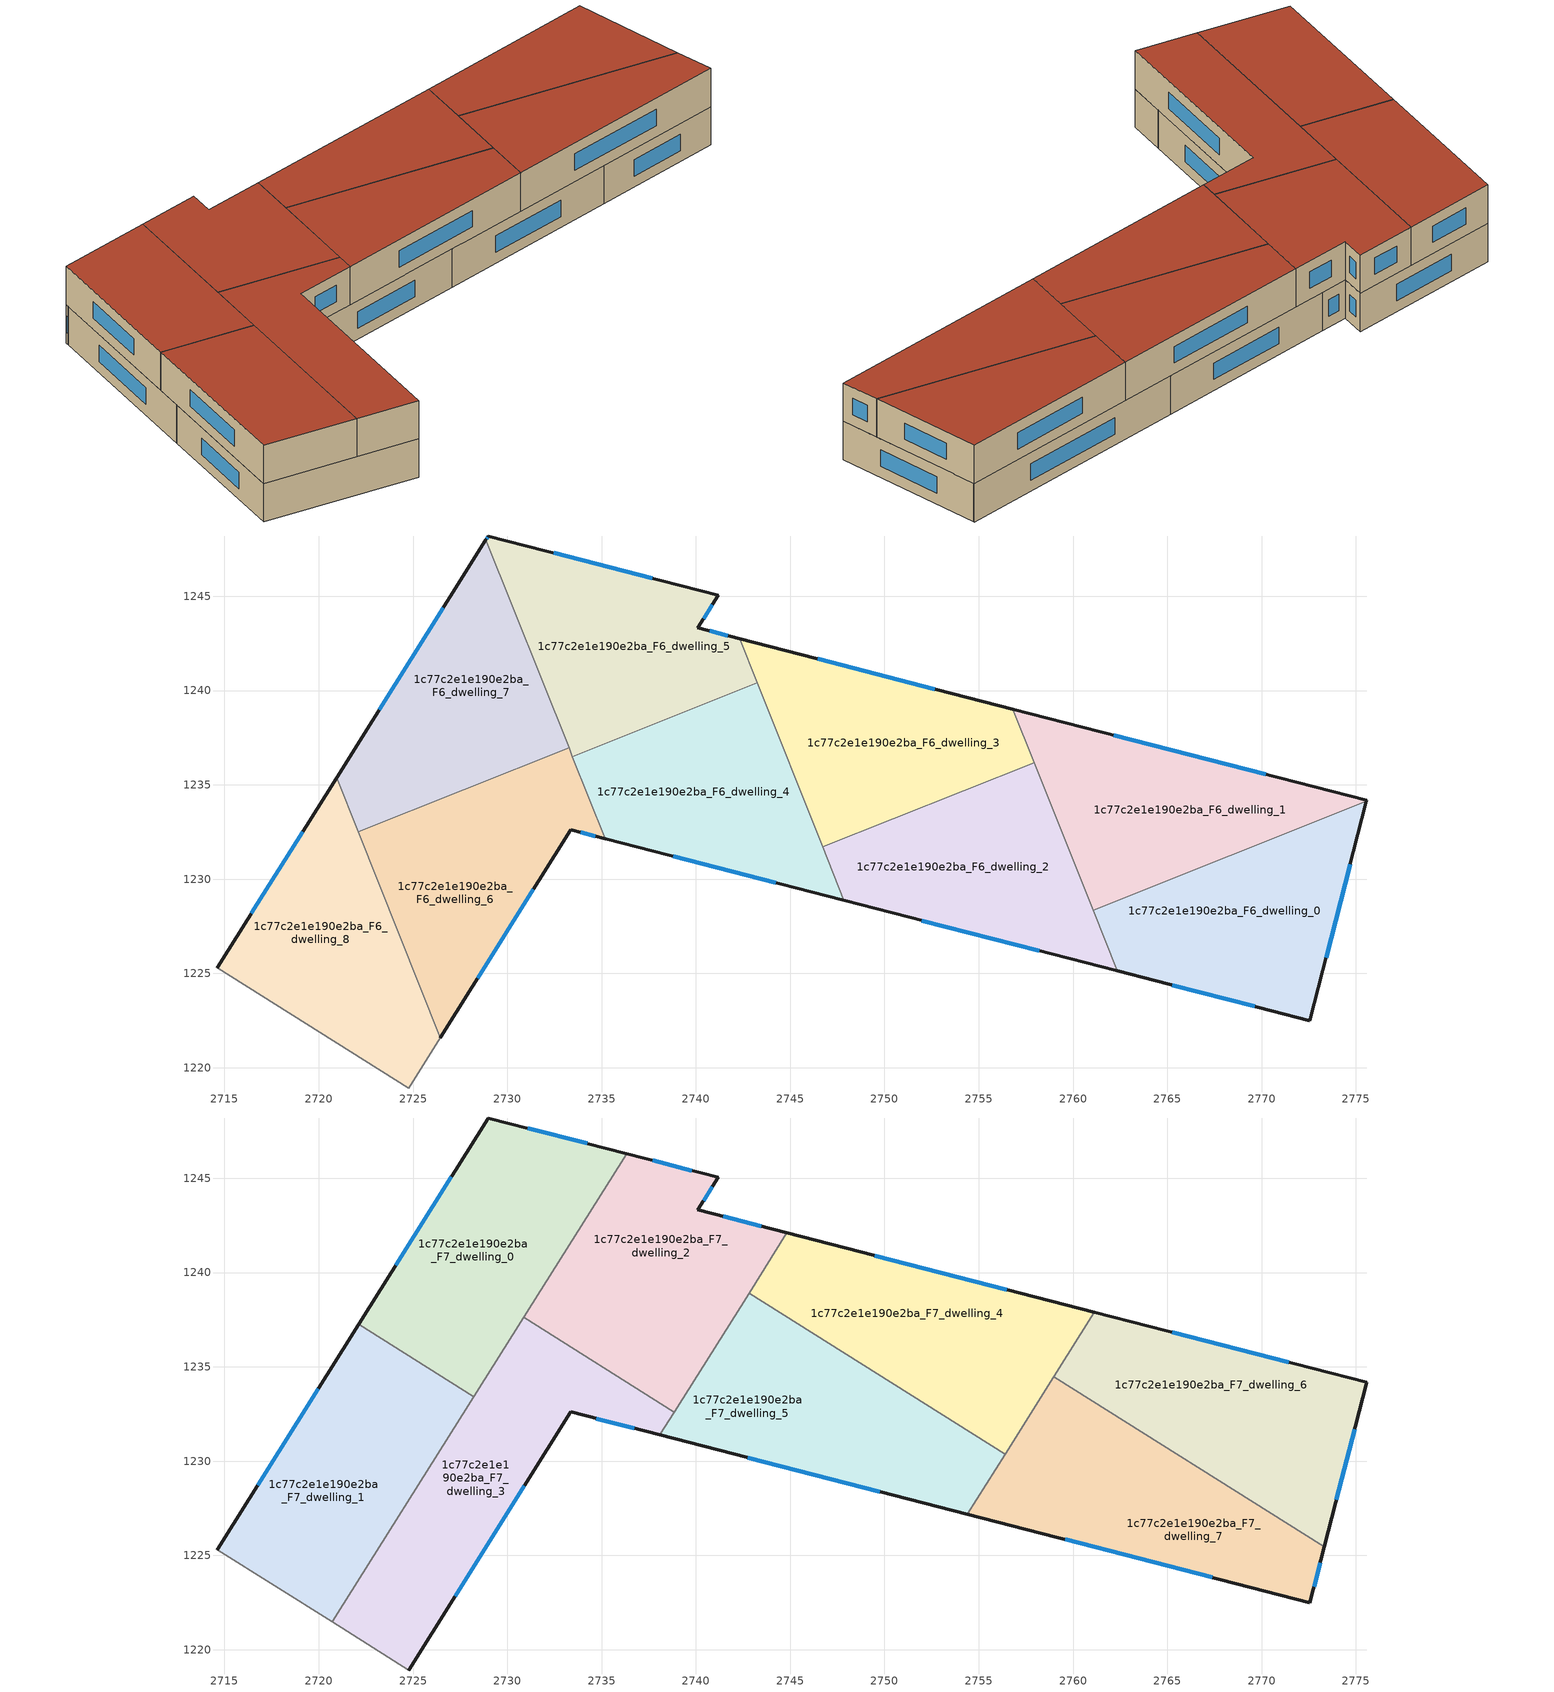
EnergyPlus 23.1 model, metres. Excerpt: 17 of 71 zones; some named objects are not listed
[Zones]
1c77c2e1e190e2ba_F6_dwelling_0
 floor to 1c77c2e1e190e2ba_F5_dwelling_0 (EU_floor_Construction): 2775.56,1234.12 2772.56,1222.5 2762.34,1225.14 2761.06,1228.34 z18
 wall outside (EU_wall_Construction): 2762.34,1225.14 2772.56,1222.5 2775.56,1234.12 z18:21
 wall to 1c77c2e1e190e2ba_F6_dwelling_1 (EU_wall_Construction): 2775.56,1234.12 2761.06,1228.34 z18:21
 wall to 1c77c2e1e190e2ba_F6_dwelling_2 (EU_wall_Construction): 2761.06,1228.34 2762.34,1225.14 z18:21
 window (EU_Window_Construction): 2773.42,1225.82 2774.7,1230.8 / 2765.26,1224.38 2769.64,1223.25 z18.86:20.14
1c77c2e1e190e2ba_F6_dwelling_1
 floor to 1c77c2e1e190e2ba_F5_dwelling_1 (EU_floor_Construction): 2775.57,1234.17 2775.56,1234.12 2761.06,1228.34 2756.81,1239.01 z18
 wall outside (EU_wall_Construction): 2775.56,1234.12 2775.57,1234.17 2756.81,1239.01 z18:21
 wall to 1c77c2e1e190e2ba_F6_dwelling_3 (EU_wall_Construction): 2756.81,1239.01 2757.94,1236.18 z18:21
 wall to 1c77c2e1e190e2ba_F6_dwelling_2 (EU_wall_Construction): 2757.94,1236.18 2761.06,1228.34 z18:21
 window (EU_Window_Construction): 2770.21,1235.55 2762.17,1237.63 z18.86:20.14
1c77c2e1e190e2ba_F6_dwelling_2
 floor to 1c77c2e1e190e2ba_F5_dwelling_2 (EU_floor_Construction): 2757.94,1236.18 2762.34,1225.14 2747.85,1228.87 2746.72,1231.71 z18
 wall outside (EU_wall_Construction): 2747.85,1228.87 2762.34,1225.14 z18:21
 wall to 1c77c2e1e190e2ba_F6_dwelling_3 (EU_wall_Construction): 2757.94,1236.18 2746.72,1231.71 z18:21
 wall to 1c77c2e1e190e2ba_F6_dwelling_4 (EU_wall_Construction): 2746.72,1231.71 2747.85,1228.87 z18:21
 window (EU_Window_Construction): 2751.99,1227.81 2758.2,1226.2 z18.86:20.14
1c77c2e1e190e2ba_F6_dwelling_3
 floor to 1c77c2e1e190e2ba_F5_dwelling_3 (EU_floor_Construction): 2756.81,1239.01 2757.94,1236.18 2746.72,1231.71 2742.31,1242.75 z18
 wall outside (EU_wall_Construction): 2756.81,1239.01 2742.31,1242.75 z18:21
 wall to 1c77c2e1e190e2ba_F6_dwelling_5 (EU_wall_Construction): 2742.31,1242.75 2743.25,1240.41 z18:21
 wall to 1c77c2e1e190e2ba_F6_dwelling_4 (EU_wall_Construction): 2743.25,1240.4 2746.72,1231.71 z18:21
 window (EU_Window_Construction): 2752.67,1240.08 2746.45,1241.68 z18.86:20.14
1c77c2e1e190e2ba_F6_dwelling_4
 floor to 1c77c2e1e190e2ba_F5_dwelling_4 (EU_floor_Construction): 2743.25,1240.41 2747.85,1228.87 2735.2,1232.13 2733.46,1236.5 z18
 wall outside (EU_wall_Construction): 2735.2,1232.13 2747.85,1228.87 z18:21
 wall to 1c77c2e1e190e2ba_F6_dwelling_5 (EU_wall_Construction): 2743.25,1240.41 2733.46,1236.5 z18:21
 wall to 1c77c2e1e190e2ba_F6_dwelling_6 (EU_wall_Construction): 2733.46,1236.5 2735.2,1232.13 z18:21
 window (EU_Window_Construction): 2738.81,1231.2 2744.23,1229.8 z18.86:20.14
1c77c2e1e190e2ba_F6_dwelling_5
 floor to 1c77c2e1e190e2ba_F5_dwelling_5 (EU_floor_Construction): 2741.18,1245.05 2740.1,1243.32 2742.31,1242.75 2743.25,1240.41 2733.46,1236.5 2728.87,1248 2728.99,1248.2 z18
 wall outside (EU_wall_Construction): 2742.31,1242.75 2740.1,1243.32 2741.18,1245.05 2728.99,1248.2 2728.87,1248 z18:21
 wall to 1c77c2e1e190e2ba_F6_dwelling_7 (EU_wall_Construction): 2728.87,1248 2733.27,1236.96 z18:21
 wall to 1c77c2e1e190e2ba_F6_dwelling_6 (EU_wall_Construction): 2733.27,1236.96 2733.46,1236.5 z18:21
 window (EU_Window_Construction): 2741.68,1242.91 2740.73,1243.16 / 2728.95,1248.14 2728.9,1248.06 / 2737.69,1245.95 2732.47,1247.3 / 2740.41,1243.82 2740.87,1244.56 z18.86:20.14
1c77c2e1e190e2ba_F6_dwelling_6
 floor to 1c77c2e1e190e2ba_F5_dwelling_6 (EU_floor_Construction): 2733.27,1236.96 2735.2,1232.13 2733.36,1232.61 2726.45,1221.59 2722.1,1232.5 z18
 wall outside (EU_wall_Construction): 2726.45,1221.59 2733.36,1232.61 2735.2,1232.13 z18:21
 wall to 1c77c2e1e190e2ba_F6_dwelling_7 (EU_wall_Construction): 2733.27,1236.96 2722.1,1232.5 z18:21
 wall to 1c77c2e1e190e2ba_F6_dwelling_8 (EU_wall_Construction): 2722.1,1232.5 2726.45,1221.59 z18:21
 window (EU_Window_Construction): 2733.89,1232.47 2734.67,1232.27 / 2728.42,1224.74 2731.39,1229.46 z18.86:20.14
1c77c2e1e190e2ba_F6_dwelling_7
 floor to 1c77c2e1e190e2ba_F5_dwelling_7 (EU_floor_Construction): 2728.87,1248 2733.27,1236.96 2722.1,1232.5 2720.95,1235.38 z18
 wall outside (EU_wall_Construction): 2728.87,1248 2720.95,1235.38 z18:21
 wall to 1c77c2e1e190e2ba_F6_dwelling_8 (EU_wall_Construction): 2720.95,1235.38 2722.1,1232.5 z18:21
 window (EU_Window_Construction): 2726.61,1244.4 2723.21,1238.99 z18.86:20.14
1c77c2e1e190e2ba_F6_dwelling_8
 floor to 1c77c2e1e190e2ba_F5_dwelling_8 (EU_floor_Construction): 2720.95,1235.38 2726.45,1221.59 2724.78,1218.92 2714.62,1225.3 z18
 wall outside (EU_wall_Construction): 2720.95,1235.38 2714.62,1225.3 z18:21
 wall adiabatic (EU_wall_Construction): 2714.62,1225.3 2724.78,1218.92 2726.45,1221.59 z18:21
 window (EU_Window_Construction): 2719.14,1232.5 2716.43,1228.18 z18.86:20.14
1c77c2e1e190e2ba_F7_dwelling_0
 floor to 1c77c2e1e190e2ba_F6_dwelling_7 (EU_floor_Construction): 2728.87,1248 2732.18,1239.71 2729.5,1235.45 2726.73,1234.35 2722.12,1237.24 z21
 floor to 1c77c2e1e190e2ba_F6_dwelling_5 (EU_floor_Construction): 2736.32,1246.3 2732.18,1239.71 2728.87,1248 2728.99,1248.2 z21
 floor to 1c77c2e1e190e2ba_F6_dwelling_6 (EU_floor_Construction): 2729.5,1235.45 2728.21,1233.41 2726.73,1234.35 z21
 wall outside (EU_wall_Construction): 2736.32,1246.3 2728.99,1248.2 2722.12,1237.25 z21:24
 wall to 1c77c2e1e190e2ba_F7_dwelling_1 (EU_wall_Construction): 2722.12,1237.25 2728.22,1233.41 z21:24
 wall to 1c77c2e1e190e2ba_F7_dwelling_2 (EU_wall_Construction): 2730.86,1237.62 2736.32,1246.3 z21:24
 wall to 1c77c2e1e190e2ba_F7_dwelling_3 (EU_wall_Construction): 2728.22,1233.41 2730.86,1237.62 z21:24
 window (EU_Window_Construction): 2727.03,1245.07 2724.08,1240.37 / 2734.23,1246.84 2731.08,1247.66 z21.86:23.14
 roof outside (EU_roof_Construction): 2728.22,1233.41 2736.32,1246.3 2728.99,1248.2 2722.12,1237.25 z24
1c77c2e1e190e2ba_F7_dwelling_1
 floor to 1c77c2e1e190e2ba_F6_dwelling_8 (EU_floor_Construction): 2720.95,1235.38 2724.25,1227.1 2720.71,1221.48 2714.62,1225.3 z21
 floor to 1c77c2e1e190e2ba_F6_dwelling_6 (EU_floor_Construction): 2728.21,1233.41 2724.25,1227.1 2722.1,1232.5 2726.73,1234.35 z21
 floor to 1c77c2e1e190e2ba_F6_dwelling_7 (EU_floor_Construction): 2726.73,1234.35 2722.1,1232.5 2720.95,1235.38 2722.12,1237.24 z21
 wall outside (EU_wall_Construction): 2722.12,1237.25 2714.62,1225.3 z21:24
 wall adiabatic (EU_wall_Construction): 2714.62,1225.3 2720.71,1221.48 z21:24
 wall to 1c77c2e1e190e2ba_F7_dwelling_3 (EU_wall_Construction): 2720.71,1221.48 2728.22,1233.41 z21:24
 window (EU_Window_Construction): 2719.97,1233.83 2716.76,1228.71 z21.86:23.14
 roof outside (EU_roof_Construction): 2720.71,1221.48 2728.22,1233.41 2722.12,1237.25 2714.62,1225.3 z24
1c77c2e1e190e2ba_F7_dwelling_2
 floor to 1c77c2e1e190e2ba_F6_dwelling_5 (EU_floor_Construction): 2741.18,1245.05 2740.1,1243.32 2742.31,1242.75 2743.25,1240.41 2733.46,1236.5 2732.18,1239.71 2736.32,1246.3 z21
 floor to 1c77c2e1e190e2ba_F6_dwelling_3 (EU_floor_Construction): 2744.83,1242.1 2743.45,1239.91 2742.31,1242.75 z21
 floor to 1c77c2e1e190e2ba_F6_dwelling_6 (EU_floor_Construction): 2733.27,1236.96 2733.73,1235.82 2732.44,1236.63 z21
 floor to 1c77c2e1e190e2ba_F6_dwelling_4 (EU_floor_Construction): 2743.25,1240.41 2743.45,1239.91 2738.85,1232.6 2733.73,1235.82 2733.46,1236.5 z21
 floor to 1c77c2e1e190e2ba_F6_dwelling_7 (EU_floor_Construction): 2732.18,1239.71 2733.27,1236.96 2732.44,1236.63 2730.86,1237.62 z21
 wall outside (EU_wall_Construction): 2744.83,1242.1 2740.1,1243.32 2741.18,1245.05 2736.32,1246.3 z21:24
 wall to 1c77c2e1e190e2ba_F7_dwelling_3 (EU_wall_Construction): 2730.86,1237.62 2738.85,1232.6 z21:24
 wall to 1c77c2e1e190e2ba_F7_dwelling_5 (EU_wall_Construction): 2738.85,1232.6 2742.82,1238.91 z21:24
 wall to 1c77c2e1e190e2ba_F7_dwelling_4 (EU_wall_Construction): 2742.82,1238.91 2744.83,1242.1 z21:24
 window (EU_Window_Construction): 2739.79,1245.41 2737.71,1245.95 / 2740.41,1243.82 2740.87,1244.56 / 2743.47,1242.45 2741.45,1242.97 z21.86:23.14
 roof outside (EU_roof_Construction): 2738.85,1232.6 2744.83,1242.1 2740.1,1243.32 2741.18,1245.05 2736.32,1246.3 2730.86,1237.62 z24
1c77c2e1e190e2ba_F7_dwelling_3
 floor to 1c77c2e1e190e2ba_F6_dwelling_6 (EU_floor_Construction): 2733.73,1235.82 2735.2,1232.14 2733.36,1232.61 2726.45,1221.59 2724.25,1227.1 2729.5,1235.45 2732.44,1236.63 z21
 floor to 1c77c2e1e190e2ba_F6_dwelling_8 (EU_floor_Construction): 2724.25,1227.1 2726.45,1221.59 2724.78,1218.92 2720.71,1221.48 z21
 floor to 1c77c2e1e190e2ba_F6_dwelling_7 (EU_floor_Construction): 2732.44,1236.63 2729.5,1235.45 2730.86,1237.62 z21
 floor to 1c77c2e1e190e2ba_F6_dwelling_4 (EU_floor_Construction): 2738.85,1232.6 2738.09,1231.39 2735.2,1232.14 2733.73,1235.82 z21
 wall outside (EU_wall_Construction): 2724.78,1218.92 2733.36,1232.61 2738.09,1231.39 z21:24
 wall adiabatic (EU_wall_Construction): 2720.71,1221.48 2724.78,1218.92 z21:24
 wall to 1c77c2e1e190e2ba_F7_dwelling_5 (EU_wall_Construction): 2738.09,1231.39 2738.85,1232.6 z21:24
 window (EU_Window_Construction): 2734.71,1232.26 2736.74,1231.74 / 2727.23,1222.83 2730.91,1228.7 z21.86:23.14
 roof outside (EU_roof_Construction): 2738.09,1231.39 2738.85,1232.6 2730.86,1237.62 2720.71,1221.48 2724.78,1218.92 2733.36,1232.61 z24
1c77c2e1e190e2ba_F7_dwelling_4
 floor to 1c77c2e1e190e2ba_F6_dwelling_3 (EU_floor_Construction): 2756.81,1239.01 2757.94,1236.18 2751.35,1233.55 2744.19,1238.05 2743.45,1239.91 2744.83,1242.1 z21
 floor to 1c77c2e1e190e2ba_F6_dwelling_2 (EU_floor_Construction): 2757.94,1236.18 2758.76,1234.12 2756.4,1230.38 2751.35,1233.55 z21
 floor to 1c77c2e1e190e2ba_F6_dwelling_4 (EU_floor_Construction): 2743.45,1239.91 2744.19,1238.05 2742.82,1238.91 z21
 floor to 1c77c2e1e190e2ba_F6_dwelling_1 (EU_floor_Construction): 2761.13,1237.9 2758.76,1234.12 2756.81,1239.01 z21
 wall outside (EU_wall_Construction): 2761.13,1237.9 2744.83,1242.1 z21:24
 wall to 1c77c2e1e190e2ba_F7_dwelling_5 (EU_wall_Construction): 2742.82,1238.91 2756.4,1230.38 z21:24
 wall to 1c77c2e1e190e2ba_F7_dwelling_7 (EU_wall_Construction): 2756.4,1230.38 2758.97,1234.47 z21:24
 wall to 1c77c2e1e190e2ba_F7_dwelling_6 (EU_wall_Construction): 2758.98,1234.47 2761.13,1237.9 z21:24
 window (EU_Window_Construction): 2756.47,1239.1 2749.48,1240.9 z21.86:23.14
 roof outside (EU_roof_Construction): 2756.4,1230.38 2761.13,1237.9 2744.83,1242.1 2742.82,1238.91 z24
1c77c2e1e190e2ba_F7_dwelling_5
 floor to 1c77c2e1e190e2ba_F6_dwelling_2 (EU_floor_Construction): 2756.4,1230.38 2754.4,1227.19 2747.85,1228.87 2746.72,1231.71 2751.35,1233.55 z21
 floor to 1c77c2e1e190e2ba_F6_dwelling_4 (EU_floor_Construction): 2744.19,1238.05 2747.85,1228.87 2738.09,1231.39 2742.82,1238.91 z21
 floor to 1c77c2e1e190e2ba_F6_dwelling_3 (EU_floor_Construction): 2751.35,1233.55 2746.72,1231.71 2744.19,1238.05 z21
 wall outside (EU_wall_Construction): 2738.09,1231.39 2754.4,1227.18 z21:24
 wall to 1c77c2e1e190e2ba_F7_dwelling_7 (EU_wall_Construction): 2754.4,1227.18 2756.4,1230.37 z21:24
 window (EU_Window_Construction): 2742.75,1230.19 2749.74,1228.39 z21.86:23.14
 roof outside (EU_roof_Construction): 2754.4,1227.18 2756.4,1230.38 2742.82,1238.91 2738.09,1231.39 z24
1c77c2e1e190e2ba_F7_dwelling_6
 floor to 1c77c2e1e190e2ba_F6_dwelling_1 (EU_floor_Construction): 2775.57,1234.17 2775.56,1234.12 2765.75,1230.21 2758.97,1234.47 2761.13,1237.9 z21
 floor to 1c77c2e1e190e2ba_F6_dwelling_0 (EU_floor_Construction): 2775.56,1234.12 2773.32,1225.45 2765.75,1230.21 z21
 wall outside (EU_wall_Construction): 2773.32,1225.45 2775.57,1234.17 2761.13,1237.9 z21:24
 wall to 1c77c2e1e190e2ba_F7_dwelling_7 (EU_wall_Construction): 2758.97,1234.47 2773.32,1225.45 z21:24
 window (EU_Window_Construction): 2771.45,1235.24 2765.26,1236.83 / 2773.97,1227.94 2774.93,1231.68 z21.86:23.14
 roof outside (EU_roof_Construction): 2773.32,1225.45 2775.57,1234.17 2761.13,1237.9 2758.97,1234.47 z24
1c77c2e1e190e2ba_F7_dwelling_7
 floor to 1c77c2e1e190e2ba_F6_dwelling_0 (EU_floor_Construction): 2773.32,1225.45 2772.56,1222.5 2762.34,1225.14 2761.06,1228.34 2765.75,1230.21 z21
 floor to 1c77c2e1e190e2ba_F6_dwelling_2 (EU_floor_Construction): 2758.76,1234.12 2762.34,1225.14 2754.4,1227.19 z21
 floor to 1c77c2e1e190e2ba_F6_dwelling_1 (EU_floor_Construction): 2765.75,1230.21 2761.06,1228.34 2758.76,1234.12 2758.97,1234.47 z21
 wall outside (EU_wall_Construction): 2754.4,1227.18 2772.56,1222.5 2773.32,1225.45 z21:24
 window (EU_Window_Construction): 2772.78,1223.34 2773.11,1224.61 / 2759.59,1225.85 2767.37,1223.84 z21.86:23.14
 roof outside (EU_roof_Construction): 2772.56,1222.5 2773.32,1225.45 2758.97,1234.47 2754.4,1227.18 z24
[Building]
EU S2 Campaign: North Axis=0; Terrain=City; Solar Distribution=FullExterior
[Site:Location]
Helsinki-Vantaa.AP: Latitude=60.317; Longitude=24.963; Time Zone=2; Elevation=54.6
[SizingPeriod:WeatherFileDays]
AnnualSizingPeriod: Begin Month=1; Begin Day of Month=1; End Month=12; End Day of Month=31; Day of Week for Start Day=Monday; Use Weather File Daylight Saving Period=No; Use Weather File Rain and Snow Indicators=No
[MATERIAL]
EU_InternalMass_Material: Roughness=MediumRough; Thickness=0.1; Conductivity=1; Density=1800; Specific Heat=900; Thermal Absorptance=0.9; Solar Absorptance=0.7; Visible Absorptance=0.7
[MATERIAL:NOMASS] Roughness=MediumRough; Thermal Absorptance=0.9; Solar Absorptance=0.7; Visible Absorptance=0.7
Name | Thermal Resistance
EU_wall_NoMass | 5.91765
EU_roof_NoMass | 11.1778
EU_floor_NoMass | 6.2875
[WINDOWMATERIAL:SIMPLEGLAZINGSYSTEM]
EU_Window_SimpleGlazing: UFactor=0.994035; Solar Heat Gain Coefficient=0.7; Visible Transmittance=0.7
[CONSTRUCTION]
EU_wall_Construction: EU_wall_NoMass
EU_roof_Construction: EU_roof_NoMass
EU_floor_Construction: EU_floor_NoMass
EU_Window_Construction: EU_Window_SimpleGlazing
EU_InternalMass_Construction: EU_InternalMass_Material
[ZONE] Type=1; Multiplier=1; Ceiling Height=autocalculate; Floor Area=autocalculate; Part of Total Floor Area=Yes
Name | Volume
1c77c2e1e190e2ba_F6_dwelling_0 | 270.63
1c77c2e1e190e2ba_F7_dwelling_0 | 304.469
1c77c2e1e190e2ba_F6_dwelling_1 | 270.594
1c77c2e1e190e2ba_F7_dwelling_1 | 304.459
1c77c2e1e190e2ba_F6_dwelling_2; 1c77c2e1e190e2ba_F6_dwelling_5 | 270.639
1c77c2e1e190e2ba_F7_dwelling_2 | 304.471
1c77c2e1e190e2ba_F6_dwelling_3 | 270.628
1c77c2e1e190e2ba_F7_dwelling_3; 1c77c2e1e190e2ba_F7_dwelling_5 | 304.475
1c77c2e1e190e2ba_F6_dwelling_4 | 270.652
1c77c2e1e190e2ba_F7_dwelling_4 | 304.444
1c77c2e1e190e2ba_F6_dwelling_6 | 270.593
1c77c2e1e190e2ba_F7_dwelling_6 | 304.422
1c77c2e1e190e2ba_F6_dwelling_7 | 270.625
1c77c2e1e190e2ba_F7_dwelling_7 | 304.461
1c77c2e1e190e2ba_F6_dwelling_8 | 270.643
[INTERNALMASS] Construction=EU_InternalMass_Construction
Name | Zone or ZoneList | Surface Area
1c77c2e1e190e2ba_F6_dwelling_0_EU_InternalMass | 1c77c2e1e190e2ba_F6_dwelling_0 | 90.2136
1c77c2e1e190e2ba_F6_dwelling_1_EU_InternalMass | 1c77c2e1e190e2ba_F6_dwelling_1 | 90.1972
1c77c2e1e190e2ba_F6_dwelling_2_EU_InternalMass | 1c77c2e1e190e2ba_F6_dwelling_2 | 90.2136
1c77c2e1e190e2ba_F6_dwelling_3_EU_InternalMass | 1c77c2e1e190e2ba_F6_dwelling_3 | 90.2086
1c77c2e1e190e2ba_F6_dwelling_4_EU_InternalMass | 1c77c2e1e190e2ba_F6_dwelling_4 | 90.2159
1c77c2e1e190e2ba_F6_dwelling_5_EU_InternalMass | 1c77c2e1e190e2ba_F6_dwelling_5 | 90.2165
1c77c2e1e190e2ba_F6_dwelling_6_EU_InternalMass | 1c77c2e1e190e2ba_F6_dwelling_6 | 90.1992
1c77c2e1e190e2ba_F6_dwelling_7_EU_InternalMass | 1c77c2e1e190e2ba_F6_dwelling_7 | 90.2086
1c77c2e1e190e2ba_F6_dwelling_8_EU_InternalMass | 1c77c2e1e190e2ba_F6_dwelling_8 | 90.2142
1c77c2e1e190e2ba_F7_dwelling_0_EU_InternalMass | 1c77c2e1e190e2ba_F7_dwelling_0 | 101.49
1c77c2e1e190e2ba_F7_dwelling_1_EU_InternalMass | 1c77c2e1e190e2ba_F7_dwelling_1 | 101.486
1c77c2e1e190e2ba_F7_dwelling_2_EU_InternalMass | 1c77c2e1e190e2ba_F7_dwelling_2 | 101.49
1c77c2e1e190e2ba_F7_dwelling_3_EU_InternalMass | 1c77c2e1e190e2ba_F7_dwelling_3 | 101.491
1c77c2e1e190e2ba_F7_dwelling_4_EU_InternalMass | 1c77c2e1e190e2ba_F7_dwelling_4 | 101.481
1c77c2e1e190e2ba_F7_dwelling_5_EU_InternalMass | 1c77c2e1e190e2ba_F7_dwelling_5 | 101.492
1c77c2e1e190e2ba_F7_dwelling_6_EU_InternalMass | 1c77c2e1e190e2ba_F7_dwelling_6 | 101.475
1c77c2e1e190e2ba_F7_dwelling_7_EU_InternalMass | 1c77c2e1e190e2ba_F7_dwelling_7 | 101.487
[OTHEREQUIPMENT] Fuel Type=Electricity; Design Level Calculation Method=Watts/Area; Power per Zone Floor Area=1; Fraction Latent=0; Fraction Radiant=0; Fraction Lost=0; Carbon Dioxide Generation Rate=0; EndUse Subcategory=EU_Step8_InternalGains
Name | Zone or ZoneList or Space or SpaceList | Schedule
EU_Step8_InternalGain_1c77c2e1e190e2ba_F6_dwelling_0_f000 | 1c77c2e1e190e2ba_F6_dwelling_0 | EU_Step8_GainSchedule_1c77c2e1e190e2ba_F6_dwelling_0_f000
EU_Step8_InternalGain_1c77c2e1e190e2ba_F6_dwelling_1_f000 | 1c77c2e1e190e2ba_F6_dwelling_1 | EU_Step8_GainSchedule_1c77c2e1e190e2ba_F6_dwelling_1_f000
EU_Step8_InternalGain_1c77c2e1e190e2ba_F6_dwelling_2_f000 | 1c77c2e1e190e2ba_F6_dwelling_2 | EU_Step8_GainSchedule_1c77c2e1e190e2ba_F6_dwelling_2_f000
EU_Step8_InternalGain_1c77c2e1e190e2ba_F6_dwelling_3_f000 | 1c77c2e1e190e2ba_F6_dwelling_3 | EU_Step8_GainSchedule_1c77c2e1e190e2ba_F6_dwelling_3_f000
EU_Step8_InternalGain_1c77c2e1e190e2ba_F6_dwelling_4_f000 | 1c77c2e1e190e2ba_F6_dwelling_4 | EU_Step8_GainSchedule_1c77c2e1e190e2ba_F6_dwelling_4_f000
EU_Step8_InternalGain_1c77c2e1e190e2ba_F6_dwelling_5_f000 | 1c77c2e1e190e2ba_F6_dwelling_5 | EU_Step8_GainSchedule_1c77c2e1e190e2ba_F6_dwelling_5_f000
EU_Step8_InternalGain_1c77c2e1e190e2ba_F6_dwelling_6_f000 | 1c77c2e1e190e2ba_F6_dwelling_6 | EU_Step8_GainSchedule_1c77c2e1e190e2ba_F6_dwelling_6_f000
EU_Step8_InternalGain_1c77c2e1e190e2ba_F6_dwelling_7_f000 | 1c77c2e1e190e2ba_F6_dwelling_7 | EU_Step8_GainSchedule_1c77c2e1e190e2ba_F6_dwelling_7_f000
EU_Step8_InternalGain_1c77c2e1e190e2ba_F6_dwelling_8_f000 | 1c77c2e1e190e2ba_F6_dwelling_8 | EU_Step8_GainSchedule_1c77c2e1e190e2ba_F6_dwelling_8_f000
EU_Step8_InternalGain_1c77c2e1e190e2ba_F7_dwelling_0_f000 | 1c77c2e1e190e2ba_F7_dwelling_0 | EU_Step8_GainSchedule_1c77c2e1e190e2ba_F7_dwelling_0_f000
EU_Step8_InternalGain_1c77c2e1e190e2ba_F7_dwelling_1_f000 | 1c77c2e1e190e2ba_F7_dwelling_1 | EU_Step8_GainSchedule_1c77c2e1e190e2ba_F7_dwelling_1_f000
EU_Step8_InternalGain_1c77c2e1e190e2ba_F7_dwelling_2_f000 | 1c77c2e1e190e2ba_F7_dwelling_2 | EU_Step8_GainSchedule_1c77c2e1e190e2ba_F7_dwelling_2_f000
EU_Step8_InternalGain_1c77c2e1e190e2ba_F7_dwelling_3_f000 | 1c77c2e1e190e2ba_F7_dwelling_3 | EU_Step8_GainSchedule_1c77c2e1e190e2ba_F7_dwelling_3_f000
EU_Step8_InternalGain_1c77c2e1e190e2ba_F7_dwelling_4_f000 | 1c77c2e1e190e2ba_F7_dwelling_4 | EU_Step8_GainSchedule_1c77c2e1e190e2ba_F7_dwelling_4_f000
EU_Step8_InternalGain_1c77c2e1e190e2ba_F7_dwelling_5_f000 | 1c77c2e1e190e2ba_F7_dwelling_5 | EU_Step8_GainSchedule_1c77c2e1e190e2ba_F7_dwelling_5_f000
EU_Step8_InternalGain_1c77c2e1e190e2ba_F7_dwelling_6_f000 | 1c77c2e1e190e2ba_F7_dwelling_6 | EU_Step8_GainSchedule_1c77c2e1e190e2ba_F7_dwelling_6_f000
EU_Step8_InternalGain_1c77c2e1e190e2ba_F7_dwelling_7_f000 | 1c77c2e1e190e2ba_F7_dwelling_7 | EU_Step8_GainSchedule_1c77c2e1e190e2ba_F7_dwelling_7_f000
[ZONEVENTILATION:DESIGNFLOWRATE] Schedule=EU_AlwaysOn; Design Flow Rate Calculation Method=AirChanges/Hour; Air Changes per Hour=0.596421; Ventilation Type=Natural; Fan Pressure Rise=0; Fan Total Efficiency=1; Constant Term Coefficient=1; Temperature Term Coefficient=0; Velocity Term Coefficient=0; Velocity Squared Term Coefficient=0; Minimum Indoor Temperature=-100; Maximum Indoor Temperature=100; Delta Temperature=-100; Minimum Outdoor Temperature=-100; Maximum Outdoor Temperature=100; Maximum Wind Speed=40
Name | Zone or ZoneList or Space or SpaceList
EU_ConstantAir_1c77c2e1e190e2ba_F6_dwelling_0 | 1c77c2e1e190e2ba_F6_dwelling_0
EU_ConstantAir_1c77c2e1e190e2ba_F6_dwelling_1 | 1c77c2e1e190e2ba_F6_dwelling_1
EU_ConstantAir_1c77c2e1e190e2ba_F6_dwelling_2 | 1c77c2e1e190e2ba_F6_dwelling_2
EU_ConstantAir_1c77c2e1e190e2ba_F6_dwelling_3 | 1c77c2e1e190e2ba_F6_dwelling_3
EU_ConstantAir_1c77c2e1e190e2ba_F6_dwelling_4 | 1c77c2e1e190e2ba_F6_dwelling_4
EU_ConstantAir_1c77c2e1e190e2ba_F6_dwelling_5 | 1c77c2e1e190e2ba_F6_dwelling_5
EU_ConstantAir_1c77c2e1e190e2ba_F6_dwelling_6 | 1c77c2e1e190e2ba_F6_dwelling_6
EU_ConstantAir_1c77c2e1e190e2ba_F6_dwelling_7 | 1c77c2e1e190e2ba_F6_dwelling_7
EU_ConstantAir_1c77c2e1e190e2ba_F6_dwelling_8 | 1c77c2e1e190e2ba_F6_dwelling_8
EU_ConstantAir_1c77c2e1e190e2ba_F7_dwelling_0 | 1c77c2e1e190e2ba_F7_dwelling_0
EU_ConstantAir_1c77c2e1e190e2ba_F7_dwelling_1 | 1c77c2e1e190e2ba_F7_dwelling_1
EU_ConstantAir_1c77c2e1e190e2ba_F7_dwelling_2 | 1c77c2e1e190e2ba_F7_dwelling_2
EU_ConstantAir_1c77c2e1e190e2ba_F7_dwelling_3 | 1c77c2e1e190e2ba_F7_dwelling_3
EU_ConstantAir_1c77c2e1e190e2ba_F7_dwelling_4 | 1c77c2e1e190e2ba_F7_dwelling_4
EU_ConstantAir_1c77c2e1e190e2ba_F7_dwelling_5 | 1c77c2e1e190e2ba_F7_dwelling_5
EU_ConstantAir_1c77c2e1e190e2ba_F7_dwelling_6 | 1c77c2e1e190e2ba_F7_dwelling_6
EU_ConstantAir_1c77c2e1e190e2ba_F7_dwelling_7 | 1c77c2e1e190e2ba_F7_dwelling_7
[HVACTEMPLATE:ZONE:IDEALLOADSAIRSYSTEM] System Availability Schedule=EU_AlwaysOn; Maximum Heating Supply Air Temperature=50; Minimum Cooling Supply Air Temperature=13; Maximum Heating Supply Air Humidity Ratio=0.0156; Minimum Cooling Supply Air Humidity Ratio=0.0077; Heating Limit=NoLimit; Cooling Limit=NoLimit; Heating Availability Schedule=EU_AlwaysOn; Cooling Availability Schedule=EU_CoolingOff; Dehumidification Control Type=ConstantSensibleHeatRatio; Cooling Sensible Heat Ratio=0.7; Dehumidification Setpoint=60; Humidification Control Type=None; Humidification Setpoint=30; Outdoor Air Method=None; Outdoor Air Flow Rate per Person=0.00944; Outdoor Air Flow Rate per Zone Floor Area=0; Outdoor Air Flow Rate per Zone=0; Demand Controlled Ventilation Type=None; Outdoor Air Economizer Type=NoEconomizer; Heat Recovery Type=None; Sensible Heat Recovery Effectiveness=0.7; Latent Heat Recovery Effectiveness=0.65
Name | Template Thermostat
1c77c2e1e190e2ba_F6_dwelling_0 | EU_HeatOnly_1c77c2e1e190e2ba_F6_dwelling_0
1c77c2e1e190e2ba_F6_dwelling_1 | EU_HeatOnly_1c77c2e1e190e2ba_F6_dwelling_1
1c77c2e1e190e2ba_F6_dwelling_2 | EU_HeatOnly_1c77c2e1e190e2ba_F6_dwelling_2
1c77c2e1e190e2ba_F6_dwelling_3 | EU_HeatOnly_1c77c2e1e190e2ba_F6_dwelling_3
1c77c2e1e190e2ba_F6_dwelling_4 | EU_HeatOnly_1c77c2e1e190e2ba_F6_dwelling_4
1c77c2e1e190e2ba_F6_dwelling_5 | EU_HeatOnly_1c77c2e1e190e2ba_F6_dwelling_5
1c77c2e1e190e2ba_F6_dwelling_6 | EU_HeatOnly_1c77c2e1e190e2ba_F6_dwelling_6
1c77c2e1e190e2ba_F6_dwelling_7 | EU_HeatOnly_1c77c2e1e190e2ba_F6_dwelling_7
1c77c2e1e190e2ba_F6_dwelling_8 | EU_HeatOnly_1c77c2e1e190e2ba_F6_dwelling_8
1c77c2e1e190e2ba_F7_dwelling_0 | EU_HeatOnly_1c77c2e1e190e2ba_F7_dwelling_0
1c77c2e1e190e2ba_F7_dwelling_1 | EU_HeatOnly_1c77c2e1e190e2ba_F7_dwelling_1
1c77c2e1e190e2ba_F7_dwelling_2 | EU_HeatOnly_1c77c2e1e190e2ba_F7_dwelling_2
1c77c2e1e190e2ba_F7_dwelling_3 | EU_HeatOnly_1c77c2e1e190e2ba_F7_dwelling_3
1c77c2e1e190e2ba_F7_dwelling_4 | EU_HeatOnly_1c77c2e1e190e2ba_F7_dwelling_4
1c77c2e1e190e2ba_F7_dwelling_5 | EU_HeatOnly_1c77c2e1e190e2ba_F7_dwelling_5
1c77c2e1e190e2ba_F7_dwelling_6 | EU_HeatOnly_1c77c2e1e190e2ba_F7_dwelling_6
1c77c2e1e190e2ba_F7_dwelling_7 | EU_HeatOnly_1c77c2e1e190e2ba_F7_dwelling_7
[SIZING:ZONE] Zone Cooling Design Supply Air Temperature Input Method=SupplyAirTemperature; Zone Cooling Design Supply Air Temperature=13; Zone Heating Design Supply Air Temperature Input Method=SupplyAirTemperature; Zone Heating Design Supply Air Temperature=50; Zone Cooling Design Supply Air Humidity Ratio=0.008; Zone Heating Design Supply Air Humidity Ratio=0.008; Cooling Design Air Flow Method=DesignDay; Cooling Design Air Flow Rate=0; Cooling Minimum Air Flow per Zone Floor Area=0.000762; Cooling Minimum Air Flow=0; Cooling Minimum Air Flow Fraction=0.2; Heating Design Air Flow Method=DesignDay; Heating Design Air Flow Rate=0; Heating Maximum Air Flow per Zone Floor Area=0.002032; Heating Maximum Air Flow=0.141576; Heating Maximum Air Flow Fraction=0.3; Account for Dedicated Outdoor Air System=No; Dedicated Outdoor Air System Control Strategy=NeutralSupplyAir; Dedicated Outdoor Air Low Setpoint Temperature for Design=autosize; Dedicated Outdoor Air High Setpoint Temperature for Design=autosize; Zone Load Sizing Method=Sensible Load Only No Latent Load; Zone Latent Cooling Design Supply Air Humidity Ratio Input Method=HumidityRatioDifference; Zone Cooling Design Supply Air Humidity Ratio Difference=0.005; Zone Latent Heating Design Supply Air Humidity Ratio Input Method=HumidityRatioDifference; Zone Humidification Design Supply Air Humidity Ratio Difference=0.005
1c77c2e1e190e2ba_F6_dwelling_0; 1c77c2e1e190e2ba_F6_dwelling_1; 1c77c2e1e190e2ba_F6_dwelling_2; 1c77c2e1e190e2ba_F6_dwelling_3; 1c77c2e1e190e2ba_F6_dwelling_4; 1c77c2e1e190e2ba_F6_dwelling_5; 1c77c2e1e190e2ba_F6_dwelling_6; 1c77c2e1e190e2ba_F6_dwelling_7; 1c77c2e1e190e2ba_F6_dwelling_8; 1c77c2e1e190e2ba_F7_dwelling_0; 1c77c2e1e190e2ba_F7_dwelling_1; 1c77c2e1e190e2ba_F7_dwelling_2; 1c77c2e1e190e2ba_F7_dwelling_3; 1c77c2e1e190e2ba_F7_dwelling_4; 1c77c2e1e190e2ba_F7_dwelling_5; 1c77c2e1e190e2ba_F7_dwelling_6; 1c77c2e1e190e2ba_F7_dwelling_7
[SCHEDULE:CONSTANT]
Name | Hourly Value
EU_AlwaysOn | 1
EU_CoolingOff | 0
[SCHEDULE:FILE] Column Number=1; Rows to Skip at Top=0; Number of Hours of Data=8760; Column Separator=Comma; Interpolate to Timestep=No; Minutes per Item=60; Adjust Schedule for Daylight Savings=Yes
Name | File
EU_Step8_GainSchedule_1c77c2e1e190e2ba_F6_dwelling_0_f000 | ../../schedules/1c77c2e1e190e2ba/1c77c2e1e190e2ba_F6_dwelling_0_f000_gain.csv
EU_Step8_GainSchedule_1c77c2e1e190e2ba_F6_dwelling_1_f000 | ../../schedules/1c77c2e1e190e2ba/1c77c2e1e190e2ba_F6_dwelling_1_f000_gain.csv
EU_Step8_GainSchedule_1c77c2e1e190e2ba_F6_dwelling_2_f000 | ../../schedules/1c77c2e1e190e2ba/1c77c2e1e190e2ba_F6_dwelling_2_f000_gain.csv
EU_Step8_GainSchedule_1c77c2e1e190e2ba_F6_dwelling_3_f000 | ../../schedules/1c77c2e1e190e2ba/1c77c2e1e190e2ba_F6_dwelling_3_f000_gain.csv
EU_Step8_GainSchedule_1c77c2e1e190e2ba_F6_dwelling_4_f000 | ../../schedules/1c77c2e1e190e2ba/1c77c2e1e190e2ba_F6_dwelling_4_f000_gain.csv
EU_Step8_GainSchedule_1c77c2e1e190e2ba_F6_dwelling_5_f000 | ../../schedules/1c77c2e1e190e2ba/1c77c2e1e190e2ba_F6_dwelling_5_f000_gain.csv
EU_Step8_GainSchedule_1c77c2e1e190e2ba_F6_dwelling_6_f000 | ../../schedules/1c77c2e1e190e2ba/1c77c2e1e190e2ba_F6_dwelling_6_f000_gain.csv
EU_Step8_GainSchedule_1c77c2e1e190e2ba_F6_dwelling_7_f000 | ../../schedules/1c77c2e1e190e2ba/1c77c2e1e190e2ba_F6_dwelling_7_f000_gain.csv
EU_Step8_GainSchedule_1c77c2e1e190e2ba_F6_dwelling_8_f000 | ../../schedules/1c77c2e1e190e2ba/1c77c2e1e190e2ba_F6_dwelling_8_f000_gain.csv
EU_Step8_GainSchedule_1c77c2e1e190e2ba_F7_dwelling_0_f000 | ../../schedules/1c77c2e1e190e2ba/1c77c2e1e190e2ba_F7_dwelling_0_f000_gain.csv
EU_Step8_GainSchedule_1c77c2e1e190e2ba_F7_dwelling_1_f000 | ../../schedules/1c77c2e1e190e2ba/1c77c2e1e190e2ba_F7_dwelling_1_f000_gain.csv
EU_Step8_GainSchedule_1c77c2e1e190e2ba_F7_dwelling_2_f000 | ../../schedules/1c77c2e1e190e2ba/1c77c2e1e190e2ba_F7_dwelling_2_f000_gain.csv
EU_Step8_GainSchedule_1c77c2e1e190e2ba_F7_dwelling_3_f000 | ../../schedules/1c77c2e1e190e2ba/1c77c2e1e190e2ba_F7_dwelling_3_f000_gain.csv
EU_Step8_GainSchedule_1c77c2e1e190e2ba_F7_dwelling_4_f000 | ../../schedules/1c77c2e1e190e2ba/1c77c2e1e190e2ba_F7_dwelling_4_f000_gain.csv
EU_Step8_GainSchedule_1c77c2e1e190e2ba_F7_dwelling_5_f000 | ../../schedules/1c77c2e1e190e2ba/1c77c2e1e190e2ba_F7_dwelling_5_f000_gain.csv
EU_Step8_GainSchedule_1c77c2e1e190e2ba_F7_dwelling_6_f000 | ../../schedules/1c77c2e1e190e2ba/1c77c2e1e190e2ba_F7_dwelling_6_f000_gain.csv
EU_Step8_GainSchedule_1c77c2e1e190e2ba_F7_dwelling_7_f000 | ../../schedules/1c77c2e1e190e2ba/1c77c2e1e190e2ba_F7_dwelling_7_f000_gain.csv
